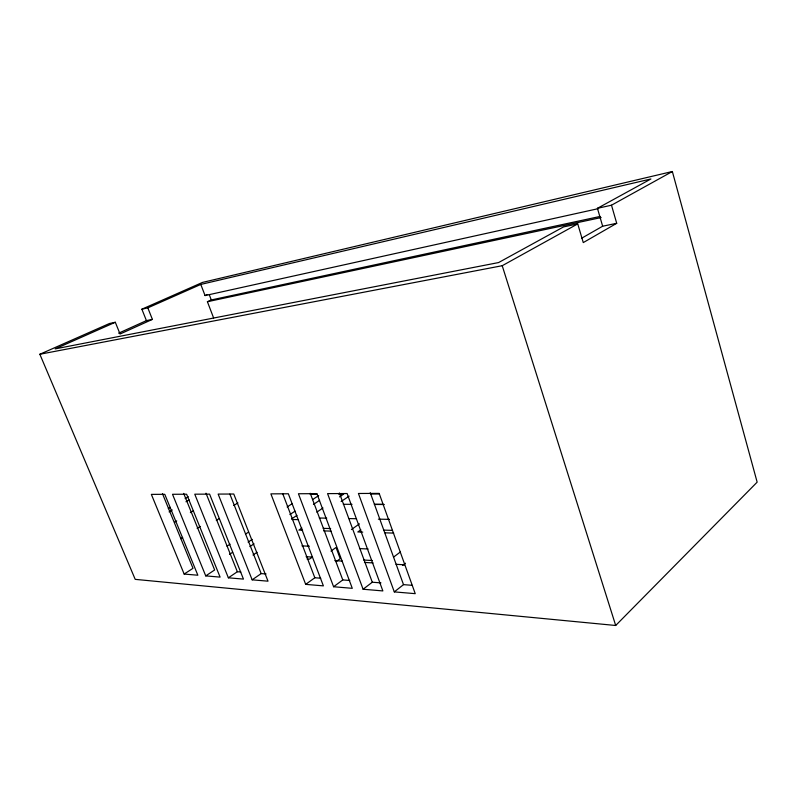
<?xml version="1.0" encoding="UTF-8"?>
<svg xmlns="http://www.w3.org/2000/svg" width="797" height="797" viewBox="0 0 797 797"><rect width="100%" height="100%" fill="white"/><g stroke="black" fill="none" stroke-linecap="round" stroke-linejoin="round"><path stroke-width="1.2" d="M152.386 319.388L120.058 334.023L115.306 322.267L109.448 323.512L39.85 354.257L135.211 579.359L615.692 625.486L757.15 482.155L672.349 171.514L202.498 282.417L141.876 309.196L146.419 320.623L152.386 319.388L147.824 307.871L141.876 309.196M394.296 591.892L415.237 593.665L379.163 493.393L358.431 493.482L394.296 591.892L403.511 584.639L412.129 585.317M402.644 565.432L405.504 563.23M363.093 589.242L382.859 590.926L347.113 493.532L327.567 493.622L363.093 589.242L372.289 582.218L380.946 582.896M393.549 557.123L400.263 552.052M333.604 586.741L352.284 588.325L316.887 493.662L298.437 493.742L333.604 586.741L342.77 579.927L349.783 580.475M336.214 561.586L340.219 558.687L336.035 547.479L330.984 551.076M305.689 584.37L323.383 585.875L288.345 493.781L270.89 493.861L305.689 584.37L314.825 577.755L320.723 578.214M360.832 529.816L357.823 531.968L362.765 532.117M312.514 557.003L309.495 559.135L307.034 558.986M351.407 529.537L359.427 523.878M252.151 579.827L268.011 581.182L233.77 494.02L218.149 494.09L252.151 579.827L261.187 573.591L266.078 573.97M228.37 577.815L243.454 579.09L209.591 494.13L194.767 494.19L228.37 577.815L237.347 571.738L240.833 572.017M301.894 528.072L298.905 530.095L302.621 530.214M341.116 501.542L349.116 496.132M252.988 555.011L257.042 552.291M316.798 512.152L322.994 507.998M339.502 496.9L343.637 494.13L338.715 494.15M205.736 575.892L220.092 577.108L186.628 494.22L172.521 494.289L205.736 575.892L214.642 569.975L183.679 493.393M249.899 546.593L254.034 543.843M291.802 518.787L296.952 515.37M313.43 504.431L319.607 500.337M229.516 554.353L232.614 552.311M248.106 542.099L252.231 539.38M289.899 514.553L295.039 511.166M312.524 499.639L318.7 495.575M184.157 574.059L197.845 575.225L164.78 494.319L151.35 494.379L184.157 574.059L193.004 568.301L162.458 493.632M226.996 546.154L230.084 544.142M245.516 534.09L248.594 532.077M287.139 506.972L292.26 503.624M216.306 520.401L219.225 518.578M180.57 538.672L182.643 537.387M197.148 528.331L200.256 526.399M233.75 505.507L237.914 502.907M174.633 522.204L176.725 520.929M190.363 512.62L193.512 510.708M169.094 511.873L172.252 509.98M185.97 501.761L189.138 499.868M168.277 508.645L170.379 507.39M185.123 498.603L188.281 496.72M672.349 171.514L611.498 205.208L616.709 223.309L583.274 242.587L577.735 223.897L563.539 226.916L498.583 262.562L55.182 348.887L115.306 322.267M581.671 238.203L602.652 226.218L616.709 223.309M39.85 354.257L502.22 265.71L577.735 223.897M602.652 226.218L597.441 208.316L650.92 178.976L200.794 284.429L147.824 307.871M213.616 317.963L207.409 301.724L211.285 299.951L600.091 216.445M200.794 284.429L205.058 295.567L207.001 294.681M118.623 333.176L146.419 320.623M597.441 208.316L611.498 205.208M205.058 295.567L598.557 208.585M207.409 301.724L601.137 217.561M310.153 494.26L317.226 494.23M370.774 494.03L379.482 493.991M374.48 504.272L383.198 504.322M343.328 504.282L352.025 504.332M374.391 504.461L384.333 504.521M319.318 518.01L326.76 518.16M349.086 518.588L356.528 518.727M378.356 519.156L389.484 519.365M291.991 519.495L298.108 519.624M323.203 528.351L330.655 528.57M383.556 530.115L392.214 530.374M323.652 530.882L331.074 531.121M385.001 532.824L393.658 533.103M301.963 545.875L309.366 546.224M359.477 548.585L368.114 548.994M306.108 556.714L312.275 557.073M363.691 560.032L372.338 560.53M334.889 560.65L342.282 561.098M364.458 562.423L373.076 562.931M396.049 564.306L404.687 564.824M205.995 493.204L237.347 571.738M229.875 494.1L261.187 573.591M209.332 294.83L211.285 299.951M282.676 493.562L314.825 577.755M310.242 493.283L342.77 579.927M339.383 492.994L372.289 582.218M370.246 492.705L403.511 584.639M502.22 265.71L615.692 625.486"/></g></svg>
